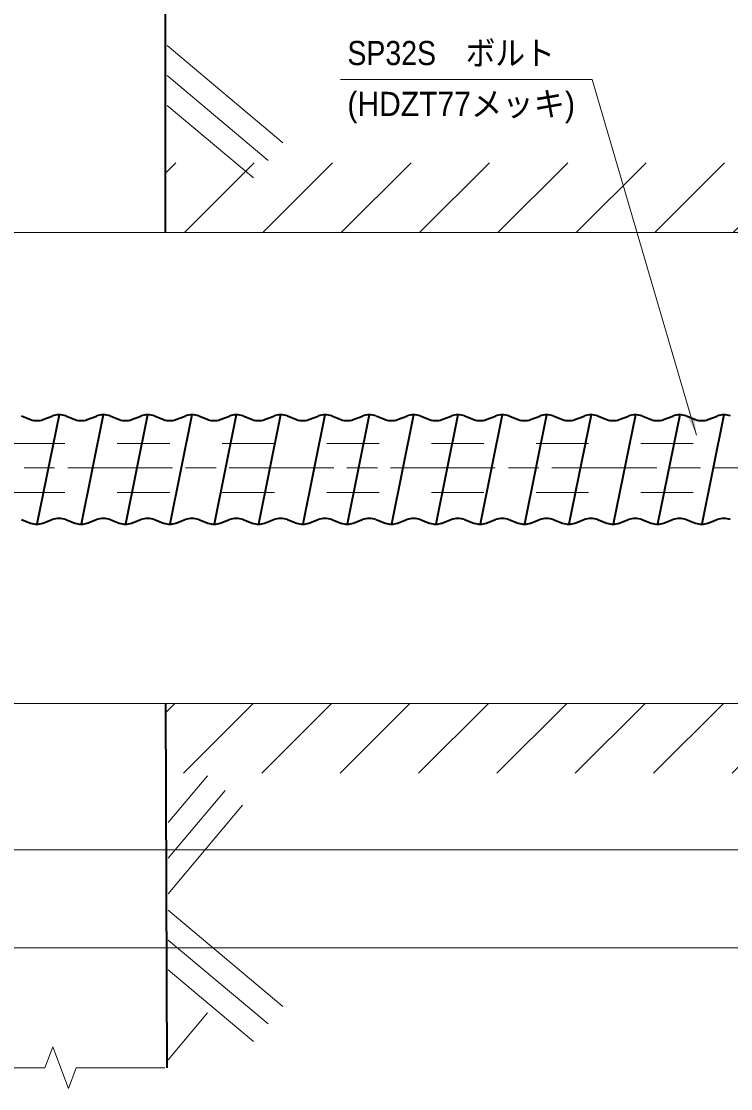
# Model space of a CAD drawing. Units: millimetres at full size, sheet at 1:2.5; details may follow other scales. Extents: x 2151 to 3831, y 1061 to 2264.
# Drawn here: x 2516.6 to 2719.8, y 1704.6 to 2010.5 of the extents above; entities that cross this region are included whole.
import ezdxf
from ezdxf.enums import TextEntityAlignment as Align

# ---------------------------------------------------------------- set-up
doc = ezdxf.new("R2010")
doc.units = ezdxf.units.MM
doc.header["$LTSCALE"] = 2.5
doc.linetypes.add('CHAIN', pattern=[18.5, 12, -1.5, 3.5, -1.5])
doc.linetypes.add('DASHED_SPACED', pattern=[12, 6, -6])
for name, color, linetype, lineweight in [('1外形線', 7, 'Continuous', 35), ('2細い実線', 3, 'Continuous', 20), ('3隠れ線', 2, 'DASHED_SPACED', 13), ('4中心線', 1, 'CHAIN', 15), ('6寸法線', 4, 'Continuous', 13)]:
    doc.layers.add(name, color=color, linetype=linetype, lineweight=lineweight)
doc.styles.add('ＭＳ Ｐゴシック', font='')
doc.styles.get('ＭＳ Ｐゴシック').set_extended_font_data('MS PGothic')

# ---------------------------------------------------------------- blocks, each defined once
blk = doc.blocks.new('filled_arrow')
at = {"color": 0, "linetype": 'Continuous', "lineweight": -2}
blk.add_solid([(7.5, 1.25), (0, 0), (7.5, -1.25)], dxfattribs=at)

msp = doc.modelspace()

# ---------------------------------------------------------------- hatches: boundary and pattern name
at = {"layer": '2細い実線', "lineweight": 13}
h = msp.add_hatch(dxfattribs=at)
h.set_pattern_fill('USER', color=256, style=0, pattern_type=2)
h.set_pattern_definition([(45, (2685.578, 2004.856), (-11.22532, 11.22532), [])])
h.paths.add_polyline_path([(2557.771, 1949.981), (2557.771, 1969.981), (3691.86, 1969.981), (3691.86, 1949.981), (3242.12, 1949.981), (3242.12, 1957.481), (3232.12, 1957.481), (3232.12, 1949.981)])
h = msp.add_hatch(dxfattribs=at)
h.set_pattern_fill('USER', color=256, style=0, pattern_type=2)
h.set_pattern_definition([(45, (2685.578, 1984.857), (-11.22532, 11.22532), [])])
h.paths.add_polyline_path([(2557.942, 1794.981), (2557.877, 1814.981), (3232.12, 1814.981), (3232.12, 1807.481), (3242.12, 1807.481), (3242.12, 1814.981), (3691.86, 1814.981), (3691.86, 1794.981)])

# ---------------------------------------------------------------- linework, layer by layer
at = {"layer": '1外形線'}
for p, q in [((2557.771, 2071.364), (2557.771, 1949.981)), ((2516.619, 1897.383), (2519.281, 1896.337)), ((2527.411, 1897.694), (2521.061, 1866.354)), ((2522.818, 1896.337), (2525.482, 1897.376)), ((2529.319, 1897.383), (2531.981, 1896.337)), ((2540.088, 1897.694), (2533.738, 1866.354)), ((2535.518, 1896.337), (2538.182, 1897.376)), ((2542.019, 1897.383), (2544.681, 1896.337)), ((2552.8, 1897.694), (2546.438, 1866.354)), ((2548.218, 1896.337), (2550.882, 1897.376)), ((2554.719, 1897.383), (2557.381, 1896.337)), ((2565.488, 1897.694), (2559.138, 1866.354)), ((2560.918, 1896.337), (2563.582, 1897.376)), ((2567.419, 1897.383), (2570.081, 1896.337)), ((2578.188, 1897.694), (2571.838, 1866.354)), ((2573.618, 1896.337), (2576.282, 1897.376)), ((2580.119, 1897.383), (2582.781, 1896.337)), ((2590.9, 1897.694), (2584.538, 1866.354)), ((2586.318, 1896.337), (2588.982, 1897.376)), ((2592.819, 1897.383), (2595.481, 1896.337)), ((2603.588, 1897.694), (2597.238, 1866.354)), ((2599.018, 1896.337), (2601.682, 1897.376)), ((2605.519, 1897.383), (2608.181, 1896.337)), ((2616.288, 1897.694), (2609.938, 1866.354)), ((2611.718, 1896.337), (2614.382, 1897.376)), ((2618.219, 1897.383), (2620.881, 1896.337)), ((2629, 1897.694), (2622.638, 1866.354)), ((2624.418, 1896.337), (2627.082, 1897.376)), ((2630.919, 1897.383), (2633.581, 1896.337)), ((2641.688, 1897.694), (2635.338, 1866.354)), ((2637.118, 1896.337), (2639.782, 1897.376)), ((2643.619, 1897.383), (2646.281, 1896.337)), ((2654.388, 1897.694), (2648.038, 1866.354)), ((2649.818, 1896.337), (2652.482, 1897.376)), ((2656.319, 1897.383), (2658.981, 1896.337)), ((2667.1, 1897.694), (2660.738, 1866.354)), ((2662.518, 1896.337), (2665.182, 1897.376)), ((2669.019, 1897.383), (2671.681, 1896.337)), ((2679.823, 1897.694), (2673.473, 1866.354)), ((2675.218, 1896.337), (2677.882, 1897.376)), ((2681.719, 1897.383), (2684.381, 1896.337)), ((2692.534, 1897.694), (2686.173, 1866.354)), ((2687.918, 1896.337), (2690.582, 1897.376)), ((2694.419, 1897.383), (2697.081, 1896.337)), ((2705.223, 1897.694), (2698.873, 1866.354)), ((2700.618, 1896.337), (2703.282, 1897.376)), ((2707.119, 1897.383), (2709.781, 1896.337)), ((2717.9, 1897.694), (2711.55, 1866.354)), ((2713.318, 1896.337), (2715.982, 1897.376)), ((2516.619, 1867.693), (2519.281, 1866.647)), ((2522.818, 1866.647), (2525.482, 1867.686)), ((2529.319, 1867.693), (2531.981, 1866.647)), ((2535.518, 1866.647), (2538.182, 1867.686)), ((2542.019, 1867.693), (2544.681, 1866.647)), ((2548.218, 1866.647), (2550.882, 1867.686)), ((2554.719, 1867.693), (2557.381, 1866.647)), ((2560.918, 1866.647), (2563.582, 1867.686)), ((2567.419, 1867.693), (2570.081, 1866.647)), ((2573.618, 1866.647), (2576.282, 1867.686)), ((2580.119, 1867.693), (2582.781, 1866.647)), ((2586.318, 1866.647), (2588.982, 1867.686)), ((2592.819, 1867.693), (2595.481, 1866.647)), ((2599.018, 1866.647), (2601.682, 1867.686)), ((2605.519, 1867.693), (2608.181, 1866.647)), ((2611.718, 1866.647), (2614.382, 1867.686)), ((2618.219, 1867.693), (2620.881, 1866.647)), ((2624.418, 1866.647), (2627.082, 1867.686)), ((2630.919, 1867.693), (2633.581, 1866.647)), ((2637.118, 1866.647), (2639.782, 1867.686)), ((2643.619, 1867.693), (2646.281, 1866.647)), ((2649.818, 1866.647), (2652.482, 1867.686)), ((2656.319, 1867.693), (2658.981, 1866.647)), ((2662.518, 1866.647), (2665.182, 1867.686)), ((2669.019, 1867.693), (2671.681, 1866.647)), ((2675.218, 1866.647), (2677.882, 1867.686)), ((2681.719, 1867.693), (2684.381, 1866.647)), ((2687.918, 1866.647), (2690.582, 1867.686)), ((2694.419, 1867.693), (2697.081, 1866.647)), ((2700.618, 1866.647), (2703.282, 1867.686)), ((2707.119, 1867.693), (2709.781, 1866.647)), ((2713.318, 1866.647), (2715.982, 1867.686)), ((2557.909, 1814.981), (2558.25, 1710.552))]:
    msp.add_line(p, q, dxfattribs=at)
for centre, radius, start, end in [((2527.411, 1891.694), 6, 71.46161, 108.75705), ((2540.111, 1891.694), 6, 71.46161, 108.75705), ((2552.811, 1891.694), 6, 71.46161, 108.75705), ((2565.511, 1891.694), 6, 71.46161, 108.75705), ((2578.211, 1891.694), 6, 71.46161, 108.75705), ((2590.911, 1891.694), 6, 71.46161, 108.75705), ((2603.611, 1891.694), 6, 71.46161, 108.75705), ((2616.311, 1891.694), 6, 71.46161, 108.75705), ((2629.011, 1891.694), 6, 71.46161, 108.75705), ((2641.711, 1891.694), 6, 71.46161, 108.75705), ((2654.411, 1891.694), 6, 71.46161, 108.75705), ((2667.111, 1891.694), 6, 71.46161, 108.75705), ((2679.811, 1891.694), 6, 71.46161, 108.75705), ((2692.511, 1891.694), 6, 71.46161, 108.75705), ((2705.211, 1891.694), 6, 71.46161, 108.75705), ((2717.911, 1891.694), 6, 71.46161, 108.75705), ((2521.05, 1901.544), 5.5, 251.24295, 288.75705), ((2533.75, 1901.544), 5.5, 251.24295, 288.75705), ((2546.45, 1901.544), 5.5, 251.24295, 288.75705), ((2559.15, 1901.544), 5.5, 251.24295, 288.75705), ((2571.85, 1901.544), 5.5, 251.24295, 288.75705), ((2584.55, 1901.544), 5.5, 251.24295, 288.75705), ((2597.25, 1901.544), 5.5, 251.24295, 288.75705), ((2609.95, 1901.544), 5.5, 251.24295, 288.75705), ((2622.65, 1901.544), 5.5, 251.24295, 288.75705), ((2635.35, 1901.544), 5.5, 251.24295, 288.75705), ((2648.05, 1901.544), 5.5, 251.24295, 288.75705), ((2660.75, 1901.544), 5.5, 251.24295, 288.75705), ((2673.45, 1901.544), 5.5, 251.24295, 288.75705), ((2686.15, 1901.544), 5.5, 251.24295, 288.75705), ((2698.85, 1901.544), 5.5, 251.24295, 288.75705), ((2711.55, 1901.544), 5.5, 251.24295, 288.75705), ((2521.05, 1871.854), 5.5, 251.24295, 288.75705), ((2527.411, 1862.004), 6, 71.46161, 108.75705), ((2533.75, 1871.854), 5.5, 251.24295, 288.75705), ((2540.111, 1862.004), 6, 71.46161, 108.75705), ((2546.45, 1871.854), 5.5, 251.24295, 288.75705), ((2552.811, 1862.004), 6, 71.46161, 108.75705), ((2559.15, 1871.854), 5.5, 251.24295, 288.75705), ((2565.511, 1862.004), 6, 71.46161, 108.75705), ((2571.85, 1871.854), 5.5, 251.24295, 288.75705), ((2578.211, 1862.004), 6, 71.46161, 108.75705), ((2584.55, 1871.854), 5.5, 251.24295, 288.75705), ((2590.911, 1862.004), 6, 71.46161, 108.75705), ((2597.25, 1871.854), 5.5, 251.24295, 288.75705), ((2603.611, 1862.004), 6, 71.46161, 108.75705), ((2609.95, 1871.854), 5.5, 251.24295, 288.75705), ((2616.311, 1862.004), 6, 71.46161, 108.75705), ((2622.65, 1871.854), 5.5, 251.24295, 288.75705), ((2629.011, 1862.004), 6, 71.46161, 108.75705), ((2635.35, 1871.854), 5.5, 251.24295, 288.75705), ((2641.711, 1862.004), 6, 71.46161, 108.75705), ((2648.05, 1871.854), 5.5, 251.24295, 288.75705), ((2654.411, 1862.004), 6, 71.46161, 108.75705), ((2660.75, 1871.854), 5.5, 251.24295, 288.75705), ((2667.111, 1862.004), 6, 71.46161, 108.75705), ((2673.45, 1871.854), 5.5, 251.24295, 288.75705), ((2679.811, 1862.004), 6, 71.46161, 108.75705), ((2686.15, 1871.854), 5.5, 251.24295, 288.75705), ((2692.511, 1862.004), 6, 71.46161, 108.75705), ((2698.85, 1871.854), 5.5, 251.24295, 288.75705), ((2705.211, 1862.004), 6, 71.46161, 108.75705), ((2711.55, 1871.854), 5.5, 251.24295, 288.75705), ((2717.911, 1862.004), 6, 71.46161, 108.75705)]:
    msp.add_arc(centre, radius, start, end, dxfattribs=at)
at = {"layer": '2細い実線', "lineweight": 13}
for p, q in [((2591.572, 1975.688), (2558.361, 2003.555)), ((2587.354, 1970.66), (2558.361, 1994.988)), ((2583.136, 1965.633), (2558.361, 1986.421)), ((2558.688, 1780.807), (2569.937, 1794.213)), ((2558.672, 1770.579), (2574.964, 1789.995)), ((2558.672, 1760.369), (2579.991, 1785.776)), ((2591.525, 1728.14), (2558.672, 1755.707)), ((2587.307, 1723.113), (2558.672, 1747.14)), ((2583.088, 1718.086), (2558.672, 1738.574)), ((2558.703, 1712.847), (2569.952, 1726.253))]:
    msp.add_line(p, q, dxfattribs=at)
at = {"layer": '2細い実線'}
for p, q in [((3232.12, 1949.981), (2498.14, 1949.981)), ((3232.12, 1814.981), (2498.139, 1814.981)), ((2525.59, 1716.552), (2523.34, 1710.552)), ((2525.59, 1716.552), (2530.09, 1704.552)), ((2497.911, 1710.552), (2523.34, 1710.552)), ((2532.34, 1710.552), (2530.09, 1704.552)), ((2532.34, 1710.552), (2557.769, 1710.552))]:
    msp.add_line(p, q, dxfattribs=at)
at = {"layer": '3隠れ線'}
for p, q in [((2484.111, 1889.481), (2831.14, 1889.481)), ((2484.111, 1875.481), (2831.14, 1875.481))]:
    msp.add_line(p, q, dxfattribs=at)
at = {"layer": '4中心線'}
msp.add_line((2391.14, 1882.481), (3712.065, 1882.481), dxfattribs=at)
at = {"layer": '6寸法線'}
for p, q in [((2391.14, 1773.038), (3422.653, 1773.038)), ((3672.653, 1744.887), (2391.14, 1744.887))]:
    msp.add_line(p, q, dxfattribs=at)
msp.add_lwpolyline([(2710.04, 1891.856), (2708.635, 1896.655), (2680.182, 1993.864), (2608.015, 1993.864)], dxfattribs=at)

# ---------------------------------------------------------------- block references
at = {"layer": '6寸法線', "xscale": 0.667, "yscale": 0.667, "rotation": 106.3}
msp.add_blockref('filled_arrow', (2710.04, 1891.856), dxfattribs=at)

# ---------------------------------------------------------------- texts
at = {"layer": '6寸法線', "style": 'ＭＳ Ｐゴシック'}
for s, width, p in [('SP32S\u3000ボルト', 0.9, (2610.022, 1995.89)), ('(HDZT77メッキ)', 0.95, (2610.022, 1981.301))]:
    msp.add_text(s, height=6.928, dxfattribs=dict(at, width=width)).set_placement(p, align=Align.BOTTOM_LEFT)

doc.saveas('drawing.dxf')
